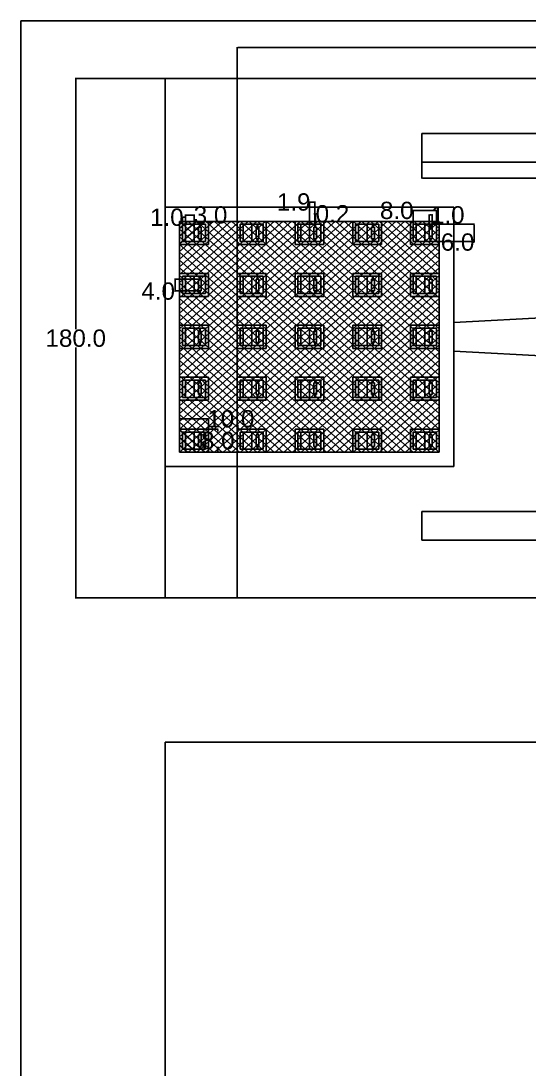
# Model space of a CAD drawing. Header units: millimetres. Extents: x 0 to 1100, y 0 to 800.
# Drawn here: x 0 to 176.1, y 436.7 to 800 of the extents above; entities that cross this region are included whole.
import ezdxf

# ---------------------------------------------------------------- set-up
doc = ezdxf.new("R2010")
doc.units = ezdxf.units.MM
doc.header["$MEASUREMENT"] = 0
for name, color, linetype in [('2d dimensions', 150, 'Continuous'), ('2d lines', 181, 'Continuous'), ('2d seats', 230, 'Continuous'), ('center', 30, 'Continuous'), ('Text', 7, 'Continuous')]:
    doc.layers.add(name, color=color, linetype=linetype)
doc.styles.get("Standard").update_dxf_attribs({"font": 'Arial.ttf'})
doc.dimstyles.get("Standard").update_dxf_attribs({"dimtxt": 6, "dimasz": 0.18, "dimexe": 0.18, "dimexo": 0.0625, "dimgap": 0.09, "dimtad": 0, "dimtih": 1, "dimtoh": 1, "dimdec": 1, "dimzin": 0, "dimdsep": 46, "dimtxsty": 'Standard', "dimcen": 0.09, "dimadec": 0, "dimazin": 0, "dimtfac": 1, "dimtdec": 1, "dimtofl": 0, "dimtmove": 0, "dimatfit": 3, "dimfxl": 1, "dimtolj": 1, "dimtzin": 0, "dimarcsym": 0})

# ---------------------------------------------------------------- blocks, each defined once
blk = doc.blocks.new('*U9')
at = {"layer": '2d seats'}
for p, q in [((-5, 4), (-5, -4)), ((5, 4), (-5, 4)), ((-5, -4), (-5, 4)), ((-5, 4), (5, 4)), ((5, -4), (5, 4)), ((5, 4), (5, -4)), ((-3, 3), (-4, 3)), ((-4, 3), (-4, -3)), ((-3, -3), (-3, 3)), ((4, 3), (-3, 3)), ((-3, 3), (0, 3)), ((0, 3), (0, -3)), ((1.5, -2), (1.5, 2)), ((1.5, 2), (2, 2)), ((1.9, 2), (1.9, 3)), ((2.1, 2), (1.9, 2)), ((2, 3), (2.1, 3)), ((2, 2), (2.5, 2)), ((2.1, 3), (2.1, 2)), ((2.5, 2), (2.5, -2)), ((4, -3), (4, 3)), ((-4, -3), (-3, -3)), ((-4, -3), (4, -3)), ((0, -3), (2, -3)), ((2, -2), (1.5, -2)), ((2, -2), (1.9, -2)), ((1.9, -2), (1.9, -3)), ((1.9, -3), (2.1, -3)), ((2.5, -2), (2, -2)), ((2.1, -3), (2.1, -2)), ((-5, -4), (5, -4)), ((5, -4), (-5, -4)), ((-5, -4), (-4, -4))]:
    blk.add_line(p, q, dxfattribs=at)
blk = doc.blocks.new('*U10')
at = {"layer": '2d seats', "color": 0, "linetype": 'ByBlock', "lineweight": -2, "transparency": 16777216}
for p in [(0, 72), (20, 72), (40, 72), (60, 72), (80, 72), (0, 54), (20, 54), (40, 54), (60, 54), (80, 54), (0, 36), (20, 36), (40, 36), (60, 36), (80, 36), (0, 18), (20, 18), (40, 18), (60, 18), (80, 18), (0, 0), (20, 0), (40, 0), (60, 0), (80, 0)]:
    blk.add_blockref('*U9', p, dxfattribs=at)
blk = doc.blocks.new('*D48')
at = {"layer": '2d dimensions', "color": 0, "lineweight": -2, "transparency": 16777216}
for p, q in [((75, 780.06), (75, 790.93)), ((75.18, 790.75), (239.8, 790.75)), ((424.82, 790.75), (260.2, 790.75)), ((425, 780.06), (425, 790.93))]:
    blk.add_line(p, q, dxfattribs=at)
at = {"layer": '2d dimensions', "color": 0, "transparency": 16777216}
for points in [[(75.18, 790.78), (75.18, 790.72), (75, 790.75)], [(424.82, 790.78), (424.82, 790.72), (425, 790.75)]]:
    blk.add_solid(points, dxfattribs=at)
at = {"layer": 'Defpoints', "color": 0, "transparency": 16777216}
for p in [(425, 790.75), (75, 780), (425, 780)]:
    blk.add_point(p, dxfattribs=at)
at = {"layer": '2d dimensions', "color": 0, "transparency": 16777216, "insert": (250, 790.75), "char_height": 6, "attachment_point": 5}
blk.add_mtext('\\A1;350.0', dxfattribs=at)
blk = doc.blocks.new('*D50')
at = {"layer": '2d dimensions', "color": 0, "lineweight": -2, "transparency": 16777216}
for p, q in [((139, 750.94), (139, 745.33)), ((361, 750.94), (361, 745.33)), ((139.18, 745.51), (239.75, 745.51)), ((360.82, 745.51), (260.25, 745.51))]:
    blk.add_line(p, q, dxfattribs=at)
at = {"layer": '2d dimensions', "color": 0, "transparency": 16777216}
for points in [[(139.18, 745.54), (139.18, 745.48), (139, 745.51)], [(360.82, 745.54), (360.82, 745.48), (361, 745.51)]]:
    blk.add_solid(points, dxfattribs=at)
at = {"layer": 'Defpoints', "color": 0, "transparency": 16777216}
for p in [(139, 751), (361, 751), (361, 745.51)]:
    blk.add_point(p, dxfattribs=at)
at = {"layer": '2d dimensions', "color": 0, "transparency": 16777216, "insert": (250, 745.51), "char_height": 6, "attachment_point": 5}
blk.add_mtext('\\A1;222.0', dxfattribs=at)
blk = doc.blocks.new('*D55')
at = {"layer": '2d dimensions', "color": 0, "lineweight": -2, "transparency": 16777216}
for p, q in [((74.94, 780), (18.81, 780)), ((18.99, 779.82), (18.99, 693.15)), ((18.99, 600.18), (18.99, 686.85)), ((74.94, 600), (18.81, 600))]:
    blk.add_line(p, q, dxfattribs=at)
at = {"layer": '2d dimensions', "color": 0, "transparency": 16777216}
for points in [[(18.96, 779.82), (19.02, 779.82), (18.99, 780)], [(18.96, 600.18), (19.02, 600.18), (18.99, 600)]]:
    blk.add_solid(points, dxfattribs=at)
at = {"layer": 'Defpoints', "color": 0, "transparency": 16777216}
for p in [(18.99, 780), (75, 780), (75, 600)]:
    blk.add_point(p, dxfattribs=at)
at = {"layer": '2d dimensions', "color": 0, "transparency": 16777216, "insert": (18.99, 690), "char_height": 6, "attachment_point": 5}
blk.add_mtext('\\A1;180.0', dxfattribs=at)
blk = doc.blocks.new('*D58')
at = {"layer": '2d dimensions', "color": 0, "lineweight": -2, "transparency": 16777216}
for p, q in [((65.06, 658.5), (68.41, 658.5)), ((68.23, 658.32), (68.23, 657.65)), ((65.06, 650.5), (68.41, 650.5)), ((68.23, 650.68), (68.23, 651.35))]:
    blk.add_line(p, q, dxfattribs=at)
at = {"layer": '2d dimensions', "color": 0, "transparency": 16777216}
for points in [[(68.2, 658.32), (68.26, 658.32), (68.23, 658.5)], [(68.2, 650.68), (68.26, 650.68), (68.23, 650.5)]]:
    blk.add_solid(points, dxfattribs=at)
at = {"layer": 'Defpoints', "color": 0, "transparency": 16777216}
for p in [(65, 658.5), (65, 650.5), (68.23, 650.5)]:
    blk.add_point(p, dxfattribs=at)
at = {"layer": '2d dimensions', "color": 0, "transparency": 16777216, "insert": (68.23, 654.5), "char_height": 6, "attachment_point": 5}
blk.add_mtext('\\A1;8.0', dxfattribs=at)
blk = doc.blocks.new('*D59')
at = {"layer": '2d dimensions', "color": 0, "lineweight": -2, "transparency": 16777216}
for p, q in [((55, 658.56), (55, 662.24)), ((55.18, 662.06), (64.82, 662.06)), ((65, 658.56), (65, 662.24)), ((65, 662.06), (65.18, 662.06))]:
    blk.add_line(p, q, dxfattribs=at)
at = {"layer": '2d dimensions', "color": 0, "transparency": 16777216}
for points in [[(55.18, 662.09), (55.18, 662.03), (55, 662.06)], [(64.82, 662.09), (64.82, 662.03), (65, 662.06)]]:
    blk.add_solid(points, dxfattribs=at)
at = {"layer": 'Defpoints', "color": 0, "transparency": 16777216}
for p in [(65, 662.06), (55, 658.5), (65, 658.5)]:
    blk.add_point(p, dxfattribs=at)
at = {"layer": '2d dimensions', "color": 0, "transparency": 16777216, "insert": (72.77, 662.06), "char_height": 6, "attachment_point": 5}
blk.add_mtext('\\A1;10.0', dxfattribs=at)
blk = doc.blocks.new('*D60')
at = {"layer": '2d dimensions', "color": 0, "lineweight": -2, "transparency": 16777216}
for p, q in [((56, 731.93), (55.82, 731.93)), ((56, 729.56), (56, 732.11)), ((56.82, 731.93), (56.18, 731.93)), ((57, 729.56), (57, 732.11))]:
    blk.add_line(p, q, dxfattribs=at)
at = {"layer": '2d dimensions', "color": 0, "transparency": 16777216}
for points in [[(56.18, 731.96), (56.18, 731.9), (56, 731.93)], [(56.82, 731.96), (56.82, 731.9), (57, 731.93)]]:
    blk.add_solid(points, dxfattribs=at)
at = {"layer": 'Defpoints', "color": 0, "transparency": 16777216}
for p in [(56, 731.93), (56, 729.5), (57, 729.5)]:
    blk.add_point(p, dxfattribs=at)
at = {"layer": '2d dimensions', "color": 0, "transparency": 16777216, "insert": (50.56, 731.93), "char_height": 6, "attachment_point": 5}
blk.add_mtext('\\A1;1.0', dxfattribs=at)
blk = doc.blocks.new('*D61')
at = {"layer": '2d dimensions', "color": 0, "lineweight": -2, "transparency": 16777216}
for p, q in [((57, 729.56), (57, 732.9)), ((57.18, 732.72), (59.82, 732.72)), ((60, 729.56), (60, 732.9)), ((60, 732.72), (60.18, 732.72))]:
    blk.add_line(p, q, dxfattribs=at)
at = {"layer": '2d dimensions', "color": 0, "transparency": 16777216}
for points in [[(57.18, 732.75), (57.18, 732.69), (57, 732.72)], [(59.82, 732.75), (59.82, 732.69), (60, 732.72)]]:
    blk.add_solid(points, dxfattribs=at)
at = {"layer": 'Defpoints', "color": 0, "transparency": 16777216}
for p in [(60, 732.72), (57, 729.5), (60, 729.5)]:
    blk.add_point(p, dxfattribs=at)
at = {"layer": '2d dimensions', "color": 0, "transparency": 16777216, "insert": (65.72, 732.72), "char_height": 6, "attachment_point": 5}
blk.add_mtext('\\A1;3.0', dxfattribs=at)
blk = doc.blocks.new('*D62')
at = {"layer": '2d dimensions', "color": 0, "lineweight": -2, "transparency": 16777216}
for p, q in [((136, 734.29), (135.82, 734.29)), ((136, 729.56), (136, 734.47)), ((143.82, 734.29), (136.18, 734.29)), ((144, 729.56), (144, 734.47))]:
    blk.add_line(p, q, dxfattribs=at)
at = {"layer": '2d dimensions', "color": 0, "transparency": 16777216}
for points in [[(136.18, 734.32), (136.18, 734.26), (136, 734.29)], [(143.82, 734.32), (143.82, 734.26), (144, 734.29)]]:
    blk.add_solid(points, dxfattribs=at)
at = {"layer": 'Defpoints', "color": 0, "transparency": 16777216}
for p in [(136, 734.29), (136, 729.5), (144, 729.5)]:
    blk.add_point(p, dxfattribs=at)
at = {"layer": '2d dimensions', "color": 0, "transparency": 16777216, "insert": (130.27, 734.29), "char_height": 6, "attachment_point": 5}
blk.add_mtext('\\A1;8.0', dxfattribs=at)
blk = doc.blocks.new('*D63')
at = {"layer": '2d dimensions', "color": 0, "lineweight": -2, "transparency": 16777216}
for p, q in [((144.06, 729.5), (157.26, 729.5)), ((157.08, 729.32), (157.08, 723.68)), ((144.06, 723.5), (157.26, 723.5)), ((157.08, 723.32), (156.9, 723.32)), ((157.08, 723.5), (157.08, 723.32))]:
    blk.add_line(p, q, dxfattribs=at)
at = {"layer": '2d dimensions', "color": 0, "transparency": 16777216}
for points in [[(157.05, 729.32), (157.11, 729.32), (157.08, 729.5)], [(157.05, 723.68), (157.11, 723.68), (157.08, 723.5)]]:
    blk.add_solid(points, dxfattribs=at)
at = {"layer": 'Defpoints', "color": 0, "transparency": 16777216}
for p in [(144, 729.5), (144, 723.5), (157.08, 723.5)]:
    blk.add_point(p, dxfattribs=at)
at = {"layer": '2d dimensions', "color": 0, "transparency": 16777216, "insert": (151.34, 723.32), "char_height": 6, "attachment_point": 5}
blk.add_mtext('\\A1;6.0', dxfattribs=at)
blk = doc.blocks.new('*D64')
at = {"layer": '2d dimensions', "color": 0, "lineweight": -2, "transparency": 16777216}
for p, q in [((141.5, 728.56), (141.5, 732.92)), ((141.68, 732.74), (142.32, 732.74)), ((142.5, 728.56), (142.5, 732.92)), ((142.5, 732.74), (142.68, 732.74))]:
    blk.add_line(p, q, dxfattribs=at)
at = {"layer": '2d dimensions', "color": 0, "transparency": 16777216}
for points in [[(141.68, 732.77), (141.68, 732.71), (141.5, 732.74)], [(142.32, 732.77), (142.32, 732.71), (142.5, 732.74)]]:
    blk.add_solid(points, dxfattribs=at)
at = {"layer": 'Defpoints', "color": 0, "transparency": 16777216}
for p in [(142.5, 732.74), (141.5, 728.5), (142.5, 728.5)]:
    blk.add_point(p, dxfattribs=at)
at = {"layer": '2d dimensions', "color": 0, "transparency": 16777216, "insert": (147.94, 732.74), "char_height": 6, "attachment_point": 5}
blk.add_mtext('\\A1;1.0', dxfattribs=at)
blk = doc.blocks.new('*D65')
at = {"layer": '2d dimensions', "color": 0, "lineweight": -2, "transparency": 16777216}
for p, q in [((100, 737.21), (99.82, 737.21)), ((100, 729.56), (100, 737.39)), ((101.72, 737.21), (100.18, 737.21)), ((101.9, 729.56), (101.9, 737.39))]:
    blk.add_line(p, q, dxfattribs=at)
at = {"layer": '2d dimensions', "color": 0, "transparency": 16777216}
for points in [[(100.18, 737.24), (100.18, 737.18), (100, 737.21)], [(101.72, 737.24), (101.72, 737.18), (101.9, 737.21)]]:
    blk.add_solid(points, dxfattribs=at)
at = {"layer": 'Defpoints', "color": 0, "transparency": 16777216}
for p in [(100, 737.21), (100, 729.5), (101.9, 729.5)]:
    blk.add_point(p, dxfattribs=at)
at = {"layer": '2d dimensions', "color": 0, "transparency": 16777216, "insert": (94.54, 737.21), "char_height": 6, "attachment_point": 5}
blk.add_mtext('\\A1;1.9', dxfattribs=at)
blk = doc.blocks.new('*D66')
at = {"layer": '2d dimensions', "color": 0, "lineweight": -2, "transparency": 16777216}
for p, q in [((101.72, 733.12), (101.54, 733.12)), ((101.9, 729.56), (101.9, 733.3)), ((102.1, 729.56), (102.1, 733.3)), ((102.28, 733.12), (102.46, 733.12))]:
    blk.add_line(p, q, dxfattribs=at)
at = {"layer": '2d dimensions', "color": 0, "transparency": 16777216}
for points in [[(101.72, 733.15), (101.72, 733.09), (101.9, 733.12)], [(102.28, 733.15), (102.28, 733.09), (102.1, 733.12)]]:
    blk.add_solid(points, dxfattribs=at)
at = {"layer": 'Defpoints', "color": 0, "transparency": 16777216}
for p in [(102.1, 733.12), (101.9, 729.5), (102.1, 729.5)]:
    blk.add_point(p, dxfattribs=at)
at = {"layer": '2d dimensions', "color": 0, "transparency": 16777216, "insert": (107.98, 733.12), "char_height": 6, "attachment_point": 5}
blk.add_mtext('\\A1;0.2', dxfattribs=at)
blk = doc.blocks.new('*D67')
at = {"layer": '2d dimensions', "color": 0, "lineweight": -2, "transparency": 16777216}
for p, q in [((61.44, 710.5), (53.23, 710.5)), ((53.41, 710.32), (53.41, 706.68)), ((61.44, 706.5), (53.23, 706.5)), ((53.41, 706.32), (53.23, 706.32)), ((53.41, 706.5), (53.41, 706.32))]:
    blk.add_line(p, q, dxfattribs=at)
at = {"layer": '2d dimensions', "color": 0, "transparency": 16777216}
for points in [[(53.38, 710.32), (53.44, 710.32), (53.41, 710.5)], [(53.38, 706.68), (53.44, 706.68), (53.41, 706.5)]]:
    blk.add_solid(points, dxfattribs=at)
at = {"layer": 'Defpoints', "color": 0, "transparency": 16777216}
for p in [(61.5, 710.5), (53.41, 706.5), (61.5, 706.5)]:
    blk.add_point(p, dxfattribs=at)
at = {"layer": '2d dimensions', "color": 0, "transparency": 16777216, "insert": (47.56, 706.32), "char_height": 6, "attachment_point": 5}
blk.add_mtext('\\A1;4.0', dxfattribs=at)

msp = doc.modelspace()

# ---------------------------------------------------------------- linework, layer by layer
at = {"layer": '2d lines'}
for p, q in [((75, 600), (75, 780)), ((75, 780), (425, 780)), ((139, 751), (139, 761)), ((139, 761), (361, 761)), ((230, 751), (139, 751)), ((50, 690.5), (50, 735.5)), ((50, 735.5), (150, 735.5)), ((150, 735.5), (150, 645.5)), ((55, 650.5), (55, 730.5)), ((55, 730.5), (145, 730.5)), ((55, 650.5), (145, 730.5)), ((55, 730.5), (145, 650.5)), ((55, 650.5), (55, 730.5)), ((55, 730.5), (145, 730.5)), ((55, 650.5), (145, 730.5)), ((55, 653.18), (141.99, 730.5)), ((55, 655.85), (138.98, 730.5)), ((55, 658.53), (135.97, 730.5)), ((55, 661.2), (132.96, 730.5)), ((55, 663.88), (129.95, 730.5)), ((55, 666.56), (126.94, 730.5)), ((55, 669.23), (123.93, 730.5)), ((55, 671.91), (120.92, 730.5)), ((55, 674.58), (117.91, 730.5)), ((55, 677.26), (114.9, 730.5)), ((55, 679.94), (111.89, 730.5)), ((55, 682.61), (108.88, 730.5)), ((55, 685.29), (105.86, 730.5)), ((55, 687.96), (102.85, 730.5)), ((55, 690.64), (99.84, 730.5)), ((55, 693.31), (96.83, 730.5)), ((55, 695.99), (93.82, 730.5)), ((55, 698.67), (90.81, 730.5)), ((55, 701.34), (87.8, 730.5)), ((55, 704.02), (84.79, 730.5)), ((55, 706.69), (81.78, 730.5)), ((55, 709.37), (78.77, 730.5)), ((55, 712.05), (75.76, 730.5)), ((55, 714.72), (72.75, 730.5)), ((55, 717.4), (69.74, 730.5)), ((55, 720.07), (66.73, 730.5)), ((55, 722.75), (63.72, 730.5)), ((55, 725.43), (60.71, 730.5)), ((55, 728.1), (57.7, 730.5)), ((55, 730.5), (145, 650.5)), ((58.01, 730.5), (145, 653.18)), ((61.02, 730.5), (145, 655.85)), ((64.03, 730.5), (145, 658.53)), ((67.04, 730.5), (145, 661.2)), ((70.05, 730.5), (145, 663.88)), ((73.06, 730.5), (145, 666.56)), ((76.07, 730.5), (145, 669.23)), ((79.08, 730.5), (145, 671.91)), ((79.08, 730.5), (145, 671.91)), ((82.09, 730.5), (145, 674.58)), ((82.09, 730.5), (145, 674.58)), ((82.09, 730.5), (145, 674.58)), ((85.1, 730.5), (145, 677.26)), ((88.11, 730.5), (145, 679.94)), ((91.12, 730.5), (145, 682.61)), ((94.14, 730.5), (145, 685.29)), ((97.15, 730.5), (145, 687.96)), ((100.16, 730.5), (145, 690.64)), ((103.17, 730.5), (145, 693.31)), ((106.18, 730.5), (145, 695.99)), ((109.19, 730.5), (145, 698.67)), ((112.2, 730.5), (145, 701.34)), ((115.21, 730.5), (145, 704.02)), ((118.22, 730.5), (145, 706.69)), ((121.23, 730.5), (145, 709.37)), ((124.24, 730.5), (145, 712.05)), ((127.25, 730.5), (145, 714.72)), ((130.26, 730.5), (145, 717.4)), ((133.27, 730.5), (145, 720.07)), ((136.28, 730.5), (145, 722.75)), ((139.29, 730.5), (145, 725.43)), ((142.3, 730.5), (145, 728.1)), ((145, 730.5), (145, 650.5)), ((145, 730.5), (145, 650.5)), ((55, 727.82), (141.99, 650.5)), ((58.01, 650.5), (145, 727.82)), ((55, 725.15), (138.98, 650.5)), ((61.02, 650.5), (145, 725.15)), ((55, 722.47), (135.97, 650.5)), ((55, 719.8), (132.96, 650.5)), ((64.03, 650.5), (145.03, 722.5)), ((67.04, 650.5), (145, 719.8)), ((55, 717.12), (129.95, 650.5)), ((55, 717.12), (129.95, 650.5)), ((70.05, 650.5), (145, 717.12)), ((55, 714.44), (126.94, 650.5)), ((73.06, 650.5), (145, 714.44)), ((55, 711.77), (123.93, 650.5)), ((55, 709.09), (120.92, 650.5)), ((76.07, 650.5), (145, 711.77)), ((79.08, 650.5), (145, 709.09)), ((55, 706.42), (117.91, 650.5)), ((82.09, 650.5), (145, 706.42)), ((55, 703.74), (114.9, 650.5)), ((85.1, 650.5), (145, 703.74)), ((55, 701.06), (111.89, 650.5)), ((55, 698.39), (108.88, 650.5)), ((88.11, 650.5), (145, 701.06)), ((91.12, 650.5), (145, 698.39)), ((150, 695.5), (248, 700.5)), ((55, 695.71), (105.86, 650.5)), ((94.14, 650.5), (145, 695.71)), ((55, 693.04), (102.85, 650.5)), ((55, 690.36), (99.84, 650.5)), ((97.15, 650.5), (145, 693.04)), ((100.16, 650.5), (145, 690.36)), ((50, 645.5), (50, 690)), ((55, 687.69), (96.83, 650.5)), ((103.17, 650.5), (145, 687.69)), ((55, 685.01), (93.82, 650.5)), ((106.18, 650.5), (145, 685.01)), ((248, 680.5), (150, 685.5)), ((55, 682.33), (90.81, 650.5)), ((55, 679.66), (87.8, 650.5)), ((109.19, 650.5), (145, 682.33)), ((112.2, 650.5), (145, 679.66)), ((55, 676.98), (84.79, 650.5)), ((115.21, 650.5), (145, 676.98)), ((55, 674.31), (81.78, 650.5)), ((118.22, 650.5), (145, 674.31)), ((55, 671.63), (78.77, 650.5)), ((55, 668.95), (75.76, 650.5)), ((121.23, 650.5), (145, 671.63)), ((124.24, 650.5), (145, 668.95)), ((55, 666.28), (72.75, 650.5)), ((127.25, 650.5), (145, 666.28)), ((55, 663.6), (69.74, 650.5)), ((130.26, 650.5), (145, 663.6)), ((55, 660.93), (66.73, 650.5)), ((55, 658.25), (63.72, 650.5)), ((133.27, 650.5), (145, 660.93)), ((136.28, 650.5), (145, 658.25)), ((55, 655.57), (60.71, 650.5)), ((139.29, 650.5), (145, 655.57)), ((55, 652.9), (57.7, 650.5)), ((145, 650.5), (55, 650.5)), ((145, 650.5), (55, 650.5)), ((55, 650.5), (57, 650.5)), ((142.3, 650.5), (145, 652.9)), ((150, 645.5), (50, 645.5)), ((139, 620), (139, 630)), ((139, 630), (230, 630)), ((361, 620), (139, 620)), ((425, 600), (75, 600))]:
    msp.add_line(p, q, dxfattribs=at)
at = {"layer": '2d seats'}
for p, q in [((55, 722.5), (55, 730.5)), ((55, 730.5), (65, 730.5)), ((55, 722.5), (55, 730.5)), ((55, 730.5), (65, 730.5)), ((65, 730.5), (65, 722.5)), ((65, 730.5), (65, 722.5)), ((75, 722.5), (75, 730.5)), ((75, 730.5), (85, 730.5)), ((75, 722.5), (75, 730.5)), ((75, 730.5), (85, 730.5)), ((85, 730.5), (85, 722.5)), ((85, 730.5), (85, 722.5)), ((95, 722.5), (95, 730.5)), ((95, 730.5), (105, 730.5)), ((95, 722.5), (95, 730.5)), ((95, 730.5), (105, 730.5)), ((105, 730.5), (105, 722.5)), ((105, 730.5), (105, 722.5)), ((115, 722.5), (115, 730.5)), ((115, 730.5), (125, 730.5)), ((115, 722.5), (115, 730.5)), ((115, 730.5), (125, 730.5)), ((125, 730.5), (125, 722.5)), ((125, 730.5), (125, 722.5)), ((135, 722.5), (135, 730.5)), ((135, 730.5), (145, 730.5)), ((135, 722.5), (135, 730.5)), ((135, 730.5), (145, 730.5)), ((145, 730.5), (145, 722.5)), ((145, 730.5), (145, 722.5)), ((65, 722.5), (55, 722.5)), ((65, 722.5), (55, 722.5)), ((85, 722.5), (75, 722.5)), ((85, 722.5), (75, 722.5)), ((105, 722.5), (95, 722.5)), ((105, 722.5), (95, 722.5)), ((125, 722.5), (115, 722.5)), ((125, 722.5), (115, 722.5)), ((145, 722.5), (135, 722.5)), ((145, 722.5), (135, 722.5)), ((55, 704.5), (55, 712.5)), ((55, 712.5), (65, 712.5)), ((55, 704.5), (55, 712.5)), ((55, 712.5), (65, 712.5)), ((65, 712.5), (65, 704.5)), ((65, 712.5), (65, 704.5)), ((75, 704.5), (75, 712.5)), ((75, 712.5), (85, 712.5)), ((75, 712.5), (85, 712.5)), ((75, 704.5), (75, 712.5)), ((85, 712.5), (85, 704.5)), ((85, 712.5), (85, 704.5)), ((95, 704.5), (95, 712.5)), ((95, 712.5), (105, 712.5)), ((95, 712.5), (105, 712.5)), ((95, 704.5), (95, 712.5)), ((105, 712.5), (105, 704.5)), ((105, 712.5), (105, 704.5)), ((115, 704.5), (115, 712.5)), ((115, 712.5), (125, 712.5)), ((115, 704.5), (115, 712.5)), ((115, 712.5), (125, 712.5)), ((125, 712.5), (125, 704.5)), ((125, 712.5), (125, 704.5)), ((135, 704.5), (135, 712.5)), ((135, 712.5), (145, 712.5)), ((135, 704.5), (135, 712.5)), ((135, 712.5), (145, 712.5)), ((145, 712.5), (145, 704.5)), ((145, 712.5), (145, 704.5)), ((65, 704.5), (55, 704.5)), ((65, 704.5), (55, 704.5)), ((85, 704.5), (75, 704.5)), ((85, 704.5), (75, 704.5)), ((105, 704.5), (95, 704.5)), ((105, 704.5), (95, 704.5)), ((125, 704.5), (115, 704.5)), ((125, 704.5), (115, 704.5)), ((145, 704.5), (135, 704.5)), ((145, 704.5), (135, 704.5)), ((55, 686.5), (55, 694.5)), ((55, 694.5), (65, 694.5)), ((55, 686.5), (55, 694.5)), ((55, 694.5), (65, 694.5)), ((65, 694.5), (65, 686.5)), ((65, 694.5), (65, 686.5)), ((85, 694.5), (75, 694.5)), ((75, 694.5), (75, 686.5)), ((75, 694.5), (85, 694.5)), ((75, 686.5), (75, 694.5)), ((85, 686.5), (85, 694.5)), ((85, 694.5), (85, 686.5)), ((95, 686.5), (95, 694.5)), ((95, 694.5), (105, 694.5)), ((95, 694.5), (105, 694.5)), ((95, 686.5), (95, 694.5)), ((105, 694.5), (105, 686.5)), ((105, 694.5), (105, 686.5)), ((115, 686.5), (115, 694.5)), ((115, 694.5), (125, 694.5)), ((115, 686.5), (115, 694.5)), ((115, 694.5), (125, 694.5)), ((125, 694.5), (125, 686.5)), ((125, 694.5), (125, 686.5)), ((135, 686.5), (135, 694.5)), ((135, 694.5), (145, 694.5)), ((135, 694.5), (145, 694.5)), ((135, 686.5), (135, 694.5)), ((145, 694.5), (145, 686.5)), ((145, 694.5), (145, 686.5)), ((65, 686.5), (55, 686.5)), ((65, 686.5), (55, 686.5)), ((75, 686.5), (85, 686.5)), ((85, 686.5), (75, 686.5)), ((105, 686.5), (95, 686.5)), ((105, 686.5), (95, 686.5)), ((125, 686.5), (115, 686.5)), ((125, 686.5), (115, 686.5)), ((145, 686.5), (135, 686.5)), ((145, 686.5), (135, 686.5)), ((55, 668.5), (55, 676.5)), ((55, 676.5), (65, 676.5)), ((55, 668.5), (55, 676.5)), ((55, 676.5), (65, 676.5)), ((65, 676.5), (65, 668.5)), ((65, 676.5), (65, 668.5)), ((75, 668.5), (75, 676.5)), ((75, 676.5), (85, 676.5)), ((75, 668.5), (75, 676.5)), ((75, 676.5), (85, 676.5)), ((85, 676.5), (85, 668.5)), ((85, 676.5), (85, 668.5)), ((95, 668.5), (95, 676.5)), ((95, 676.5), (105, 676.5)), ((95, 668.5), (95, 676.5)), ((95, 676.5), (105, 676.5)), ((105, 676.5), (105, 668.5)), ((105, 676.5), (105, 668.5)), ((115, 668.5), (115, 676.5)), ((115, 676.5), (125, 676.5)), ((115, 668.5), (115, 676.5)), ((115, 676.5), (125, 676.5)), ((125, 676.5), (125, 668.5)), ((125, 676.5), (125, 668.5)), ((135, 668.5), (135, 676.5)), ((135, 676.5), (145, 676.5)), ((135, 676.5), (145, 676.5)), ((135, 668.5), (135, 676.5)), ((145, 676.5), (145, 668.5)), ((145, 676.5), (145, 668.5)), ((65, 668.5), (55, 668.5)), ((65, 668.5), (55, 668.5)), ((85, 668.5), (75, 668.5)), ((85, 668.5), (75, 668.5)), ((105, 668.5), (95, 668.5)), ((105, 668.5), (95, 668.5)), ((125, 668.5), (115, 668.5)), ((125, 668.5), (115, 668.5)), ((145, 668.5), (135, 668.5)), ((145, 668.5), (135, 668.5)), ((75, 658.5), (75, 650.5)), ((85, 658.5), (75, 658.5)), ((75, 650.5), (75, 658.5)), ((75, 658.5), (85, 658.5)), ((85, 650.5), (85, 658.5)), ((85, 658.5), (85, 650.5)), ((95, 658.5), (95, 650.5)), ((105, 658.5), (95, 658.5)), ((95, 658.5), (105, 658.5)), ((95, 650.5), (95, 658.5)), ((105, 650.5), (105, 658.5)), ((105, 658.5), (105, 650.5)), ((115, 658.5), (115, 650.5)), ((125, 658.5), (115, 658.5)), ((115, 658.5), (125, 658.5)), ((115, 650.5), (115, 658.5)), ((125, 650.5), (125, 658.5)), ((125, 658.5), (125, 650.5)), ((135, 658.5), (135, 650.5)), ((145, 658.5), (135, 658.5)), ((135, 658.5), (145, 658.5)), ((135, 650.5), (135, 658.5)), ((145, 650.5), (145, 658.5)), ((145, 658.5), (145, 650.5)), ((75, 650.5), (85, 650.5)), ((85, 650.5), (75, 650.5)), ((95, 650.5), (105, 650.5)), ((105, 650.5), (95, 650.5)), ((115, 650.5), (125, 650.5)), ((125, 650.5), (115, 650.5)), ((135, 650.5), (145, 650.5)), ((145, 650.5), (135, 650.5))]:
    msp.add_line(p, q, dxfattribs=at)
at = {"layer": 'center'}
for p, q in [((450, 780), (50, 780)), ((50, 780), (50, 600)), ((50, 600), (450, 600)), ((450, 550), (50, 550)), ((50, 550), (50, 50))]:
    msp.add_line(p, q, dxfattribs=at)
at = {"layer": 'Text'}
for p, q in [((1100, 800), (0, 800)), ((0, 800), (0, 0))]:
    msp.add_line(p, q, dxfattribs=at)

# ---------------------------------------------------------------- block references
at = {"layer": '2d seats'}
msp.add_blockref('*U10', (60, 654.5), dxfattribs=at)

# ---------------------------------------------------------------- dimensions: what is measured, and where the dimension line sits
at = {"layer": '2d dimensions'}
for base, p1, p2, picture, middle in [((425, 790.75), (75, 780), (425, 780), '*D48', (250, 790.75)), ((361, 745.51), (139, 751), (361, 751), '*D50', (250, 745.51)), ((100, 737.21), (101.9, 729.5), (100, 729.5), '*D65', (94.54, 737.21)), ((136, 734.29), (144, 729.5), (136, 729.5), '*D62', (130.27, 734.29)), ((56, 731.93), (57, 729.5), (56, 729.5), '*D60', (50.56, 731.93)), ((60, 732.72), (57, 729.5), (60, 729.5), '*D61', (65.72, 732.72)), ((102.1, 733.12), (101.9, 729.5), (102.1, 729.5), '*D66', (107.98, 733.12)), ((142.5, 732.74), (141.5, 728.5), (142.5, 728.5), '*D64', (147.94, 732.74)), ((65, 662.06), (55, 658.5), (65, 658.5), '*D59', (72.77, 662.06))]:
    dim = msp.add_linear_dim(base=base, p1=p1, p2=p2, dimstyle='Standard', dxfattribs=at)
    dim.commit()
    dim.dimension.update_dxf_attribs({"geometry": picture, "text_midpoint": middle})
for base, p1, p2, picture, middle in [((18.99, 780), (75, 600), (75, 780), '*D55', (18.99, 690)), ((157.08, 723.5), (144, 729.5), (144, 723.5), '*D63', (151.34, 723.32)), ((53.41, 706.5), (61.5, 710.5), (61.5, 706.5), '*D67', (47.56, 706.32)), ((68.23, 650.5), (65, 658.5), (65, 650.5), '*D58', (68.23, 654.5))]:
    dim = msp.add_linear_dim(base=base, p1=p1, p2=p2, angle=90, dimstyle='Standard', dxfattribs=at)
    dim.commit()
    dim.dimension.update_dxf_attribs({"geometry": picture, "text_midpoint": middle})

doc.saveas('drawing.dxf')
